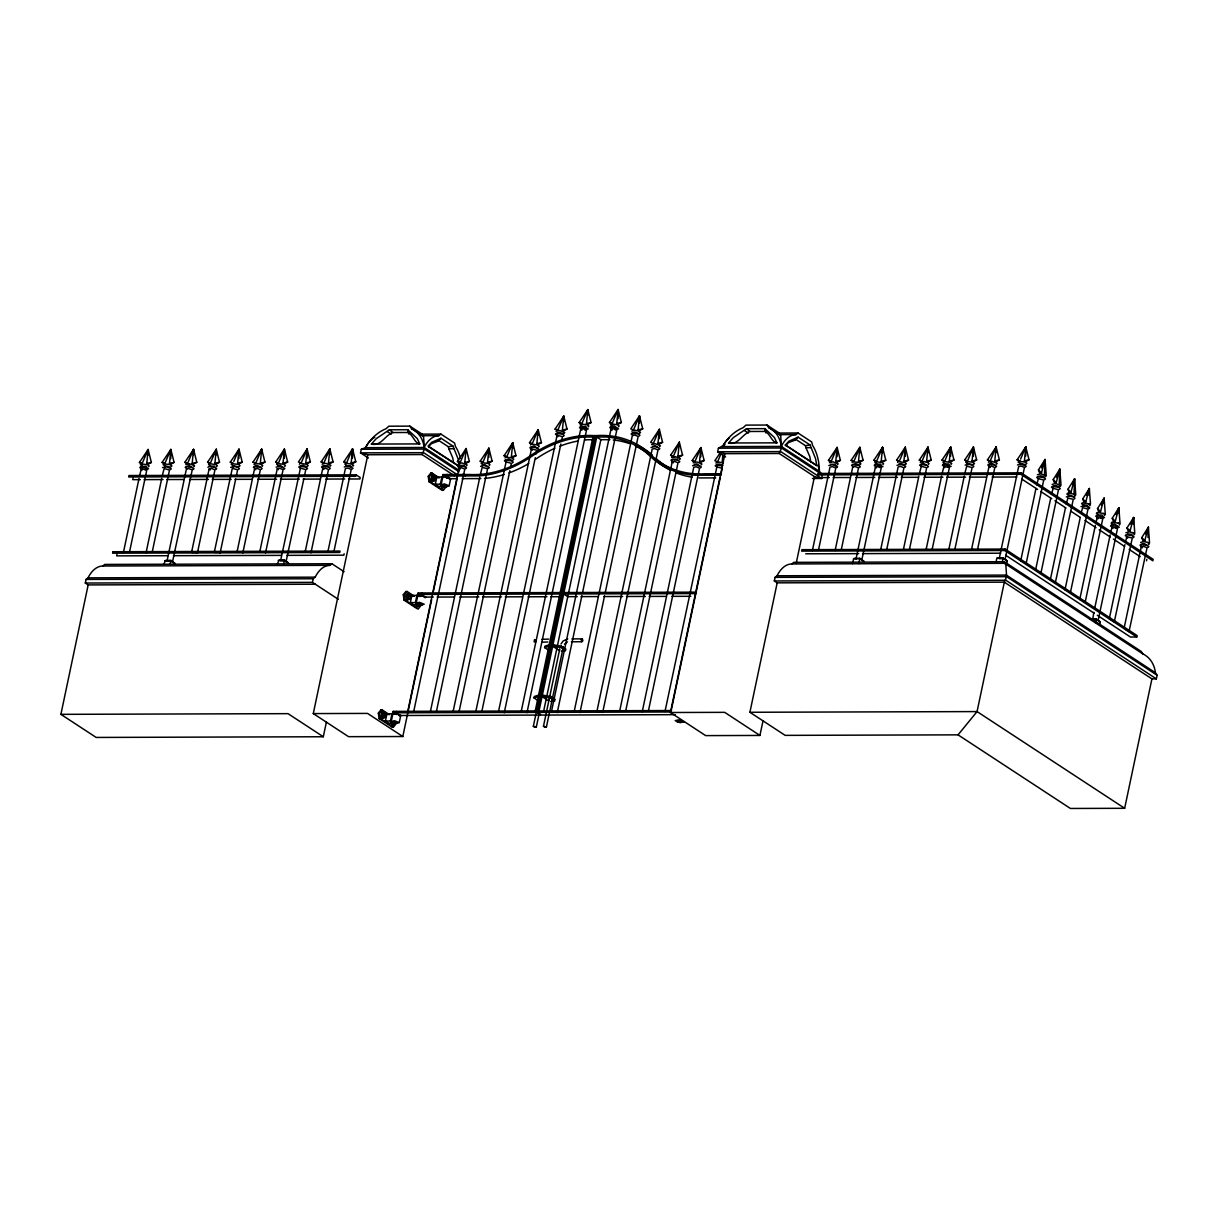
<?xml version="1.0" encoding="UTF-8"?>
<svg xmlns="http://www.w3.org/2000/svg" width="1218" height="1218" viewBox="0 0 1218 1218"><rect width="100%" height="100%" fill="white"/><g stroke="black" fill="none" stroke-linecap="round" stroke-linejoin="round"><path stroke-width="1.5" d="M148.078 455.06L148.124 449.518L139.415 462.475L142.08 463.693M170.764 458.684L170.84 449.442L162.131 462.398L164.795 463.632M193.51 454.923L193.555 449.381L184.847 462.338L188.836 464.165M216.225 454.847L216.271 449.305L207.562 462.261L210.227 463.495M238.911 458.47L238.987 449.244L230.278 462.201L232.942 463.419M261.672 452.868L261.687 449.168L252.994 462.14L255.658 463.358M284.342 458.333L284.403 449.107L275.71 462.064L278.374 463.282M307.058 458.272L307.119 449.031L298.425 462.003L301.181 463.023L307.119 449.031L310.362 461.957L307.012 463.814L305.779 463.007L307.119 449.031L306.083 452.32M329.789 454.512L329.834 448.97L321.141 461.926L323.805 463.144M352.489 458.135L352.55 448.894L343.857 461.866L346.506 463.084M466.098 452.259L466.129 448.559L457.435 461.515L460.084 462.733M488.829 457.481L488.89 448.239L480.196 461.196L482.861 462.414M512.702 448.3L512.748 442.758L504.054 455.73L506.703 456.948M538.143 435.283L538.189 429.741L529.495 442.697L532.159 443.915M563.721 421.656L563.767 416.114L555.058 429.086L557.722 430.304M587.792 415.171L587.837 409.629L579.129 422.585L581.793 423.818M618.044 418.779L618.12 409.537L609.426 422.494L612.075 423.727M639.42 423.285L639.48 415.886L630.787 428.858L633.527 429.878L639.48 415.886L642.723 428.812L639.359 430.67L638.125 429.863L639.48 415.886L638.43 419.175M659.273 438.617L659.334 429.375L650.64 442.332L653.396 443.352L659.334 429.375L662.577 442.301L659.227 444.159L657.994 443.337L659.334 429.375L658.299 432.664M679.294 445.955L679.324 442.271L670.631 455.227L674.605 457.054L670.631 455.227M700.822 456.841L700.898 447.6L692.205 460.556L694.854 461.789M837.055 456.674L837.131 447.448L828.438 460.404L831.087 461.622M859.801 452.913L859.847 447.371L851.154 460.343L853.803 461.561M882.517 452.852L882.563 447.31L873.869 460.267L876.518 461.485M905.202 456.476L905.279 447.234L896.585 460.206L899.234 461.424M927.949 452.715L927.994 447.173L919.301 460.13L923.274 461.957M950.634 456.339L950.71 447.097L942.001 460.069L944.666 461.287M973.349 456.278L973.426 447.036L964.717 459.993L967.381 461.211M996.096 452.502L996.141 446.96L987.433 459.932L991.422 461.759L987.433 459.932M1025.723 456.111L1025.784 446.884L1017.091 459.841L1019.755 461.059M419.784 443.915C414.546 443.398 413.206 434.598 407.71 432.497L407.802 429.726L389.379 429.787L376.149 438.724L371.399 444.068L419.784 443.915L417.287 438.602L407.802 429.726M776.917 442.85C771.679 442.317 770.324 433.532 764.843 431.431L764.934 428.66L746.512 428.706L733.266 437.658L728.531 442.987L776.917 442.85L774.42 437.536L764.934 428.66M1089.075 495.345L1089.334 488.525L1082.726 498.923L1083.868 501.923L1085.771 501.923L1089.334 488.525L1090.491 504.008L1088.755 503.871M1103.904 503.308L1104.102 498.192L1097.494 508.591L1098.621 511.59L1100.524 511.59L1104.102 498.192L1105.244 513.676L1103.508 513.539M1118.657 512.976L1118.855 507.86L1112.247 518.259L1113.374 521.258L1115.292 521.258L1118.855 507.86L1120.012 523.344L1118.276 523.222M1133.349 524.349L1133.623 517.528L1127.015 527.927L1128.142 530.941L1130.045 530.926L1133.623 517.528L1134.765 533.012L1133.029 532.89M1147.98 537.442L1148.376 527.196L1141.768 537.61L1142.895 540.609L1144.798 540.609L1148.376 527.196L1149.533 542.695L1147.798 542.558M146.769 463.479L148.124 449.518L151.367 462.444L148.002 464.286L146.769 463.479L151.367 462.444M169.485 463.419L170.84 449.442L174.083 462.368L170.718 464.225L169.485 463.419L174.083 462.368M192.2 463.342L193.555 449.381L196.798 462.307L193.434 464.149L192.2 463.342L196.798 462.307M214.916 463.282L216.271 449.305L219.514 462.231L216.149 464.088L214.916 463.282L219.514 462.231M237.632 463.205L238.987 449.244L242.23 462.17L238.865 464.012L237.632 463.205L242.23 462.17M260.347 463.144L261.687 449.168L264.945 462.094L261.581 463.951L260.347 463.144L264.945 462.094M283.063 463.068L284.403 449.107L287.646 462.033L284.296 463.875L283.063 463.068L287.646 462.033M328.495 462.931L329.834 448.97L333.077 461.896L329.728 463.754L328.495 462.931L333.077 461.896M351.195 462.87L352.55 448.894L355.793 461.82L352.444 463.677L351.195 462.87L355.793 461.82M464.774 462.52L466.129 448.559L469.372 461.485L466.007 463.342L464.774 462.52L469.372 461.485M487.55 462.201L488.89 448.239L492.133 461.165L488.783 463.023L487.55 462.201L492.133 461.165M511.393 456.735L512.748 442.758L515.99 455.684L512.641 457.542L511.393 456.735L515.99 455.684M536.849 443.702L538.189 429.741L541.431 442.667L538.082 444.524L536.849 443.702L541.431 442.667M562.411 430.091L563.767 416.114L567.009 429.041L563.645 430.898L562.411 430.091L567.009 429.041M586.482 423.605L587.837 409.629L591.08 422.555L587.715 424.412L586.482 423.605L591.08 422.555M616.765 423.514L618.12 409.537L621.363 422.463L617.998 424.321L616.765 423.514L621.363 422.463M677.969 456.232L679.324 442.271L682.567 455.182L679.202 457.039L677.969 456.232L682.567 455.182M699.543 461.576L700.898 447.6L704.141 460.526L700.792 462.383L699.543 461.576L704.141 460.526M722.883 454.771L722.213 461.759L723.446 462.566M835.776 461.409L837.131 447.448L840.374 460.374L837.025 462.216L835.776 461.409L840.374 460.374M858.492 461.348L859.847 447.371L863.09 460.297L859.741 462.155L858.492 461.348L863.09 460.297M881.208 461.272L882.563 447.31L885.806 460.237L882.456 462.079L881.208 461.272L885.806 460.237M903.923 461.211L905.279 447.234L908.521 460.16L905.157 462.018L903.923 461.211L908.521 460.16M926.639 461.135L927.994 447.173L931.237 460.099L927.872 461.942L926.639 461.135L931.237 460.099M949.355 461.074L950.71 447.097L953.953 460.023L950.588 461.881L949.355 461.074L953.953 460.023M972.071 460.998L973.426 447.036L976.669 459.962L973.304 461.82L972.071 460.998L976.669 459.962M994.786 460.937L996.141 446.96L999.384 459.886L996.019 461.744L994.786 460.937L999.384 459.886M1024.445 460.846L1025.784 446.884L1029.043 459.795L1025.678 461.652L1024.445 460.846L1029.043 459.795M408.73 434.019L409.065 431.614M765.848 432.938L766.198 430.548M1044.511 462.916L1045.059 459.506L1038.452 469.904L1039.578 472.904L1041.481 472.904L1045.059 459.506L1046.216 474.99L1044.481 474.853L1045.059 459.506L1041.634 467.879M1058.99 474.289L1059.812 469.174L1053.22 479.572L1054.346 482.587L1056.25 482.572L1059.812 469.174L1060.969 484.657L1059.234 484.536L1059.812 469.174L1056.402 477.547M1073.743 483.972L1074.58 478.841L1067.973 489.24L1069.1 492.255L1071.003 492.239L1074.58 478.841L1075.738 494.325L1073.987 494.204L1074.58 478.841L1072.525 483.866M1088.785 491.935L1089.334 488.525L1086.593 495.224M1103.538 501.603L1104.102 498.192L1101.361 504.891M1118.307 511.271L1118.855 507.86L1116.114 514.559M1133.06 520.939L1133.623 517.528L1130.883 524.227M1147.828 530.622L1148.376 527.196L1145.636 533.91M315.325 584.229L88.168 584.914L85.306 583.026L86.067 579.433L88.046 577.85A34.622 19.716 89.8 0 1 102.799 566.02L104.778 564.421L331.92 563.751L344.07 571.699M326.424 721.969L323.303 736.753L96.161 737.438L60.9 714.342L88.168 584.914M116.989 554.434L116.684 555.865L167.795 555.712M133.051 478.217L132.747 479.648L140.329 479.633M123.383 552.652L139.004 478.522M139.796 474.807L141.44 468.671L146.799 470.041L129.61 551.602M161.72 478.446L146.099 552.591L148.474 551.998M162.512 474.746L164.141 468.595L169.515 469.981L152.326 551.526M163.897 564.086L165.541 560.417L170.84 560.402L174.996 563.447L170.901 560.767L164.582 560.782M170.2 564.071L170.84 560.402M169.378 560.554L167.003 561.148L186.384 469.113L188.76 468.534L192.231 469.904L172.362 562.518M197.362 553.246L214.947 469.844L211.475 468.458L209.1 469.037L191.53 552.454L196.128 552.439M220.077 553.17L235.698 479.039M236.475 475.324L237.647 469.767L232.288 468.397L214.246 552.378L218.844 552.363M242.793 553.109L260.363 469.706L256.907 468.321L254.532 468.9L236.962 552.317L241.56 552.302M265.509 553.033L283.078 469.63L279.622 468.26L277.247 468.839L259.678 552.241L264.276 552.226M277.46 563.751L279.12 560.082L284.418 560.067L288.575 563.112L284.464 560.417L278.161 560.447M283.779 563.736L284.418 560.067M303.861 478.765L285.925 562.183M304.637 475.081L305.794 469.569L300.435 468.199L280.566 560.798L285.164 560.782M310.94 552.911L328.51 469.493L325.054 468.123L322.679 468.702L305.109 552.104L309.692 552.089M338.315 599.302L312.447 582.356L313.209 578.763L315.188 577.165A34.622 19.716 89.8 0 1 329.941 565.335L331.92 563.751M327.825 552.043L345.394 468.641L347.769 468.047L351.226 469.432L334.036 550.978M459.079 470.376L424.153 447.493L365.522 447.676L361.304 449.275L360.543 452.868L368.43 458.029M356.098 474.837L355.793 476.284L128.651 476.969L128.956 475.522L356.098 474.837L360.208 477.532L359.904 478.963L348.546 479.009M344.146 553.748L343.841 555.18L287.052 555.362M431.644 599.698L402.808 736.525L348.546 736.677L313.285 713.581L367.836 454.74L422.098 454.573L454.284 475.659M381.965 715.651L382.422 713.489L384.979 713.109L385.36 717.037L382.802 717.417L381.965 715.651L383.228 715.651L384.066 717.417M406.919 597.246L407.375 595.1L409.933 594.704L410.314 598.647L407.756 599.028L406.919 597.246L408.182 597.246L409.02 599.028M431.872 478.857L432.329 476.695L434.872 476.314L435.268 480.242L432.71 480.623L431.872 478.857L433.136 478.841L433.973 480.623M383.228 715.651L383.685 713.489L384.979 713.109M408.182 597.246L408.639 595.084L409.933 594.704M433.136 478.841L433.593 476.695L434.872 476.314M385.406 721.01L390.46 720.995L393.734 723.142L388.679 723.157L385.406 721.01L386.928 713.824L391.968 713.809L392.759 714.327L391.237 721.513L394.51 720.721L399.245 722.609L395.987 723.416L392.942 722.624M410.359 602.621L415.399 602.606L418.688 604.752L413.633 604.767L410.359 602.621L411.867 595.419L416.921 595.404L417.713 595.922L416.191 603.123L419.449 602.316L424.199 604.219L420.941 605.011L417.896 604.235M435.313 484.216L440.353 484.201L443.641 486.347L438.587 486.363L435.313 484.216L436.82 477.03L441.875 477.014L442.667 477.532L441.144 484.718L444.403 483.927L449.153 485.815L445.895 486.621L442.85 485.83M390.46 720.995L391.968 713.809M415.399 602.606L416.921 595.404M440.353 484.201L441.875 477.014M419.936 596.576L417.485 594.963L418.231 592.983L560.189 592.557M393.277 711.373L392.531 713.352L393.277 711.373L535.235 710.947L540.305 715.073L398.956 715.499M417.485 594.963L418.231 592.983M443.169 474.578L442.423 476.558L443.169 474.578L469.676 474.502A112.117 86.28 -56.8 0 0 531.474 455.03A112.117 86.28 -56.8 0 1 593.273 435.572L594.536 435.572L536.194 712.393L392.972 712.819M399.245 722.609L400.768 715.423L396.017 713.52L392.759 714.327M449.153 485.815L450.675 478.628L445.925 476.725L442.667 477.532M407.558 712.271L458.973 468.291L461.348 467.712L464.804 469.082L413.77 711.221M433.197 592.298L457.359 477.669M479.785 477.228L430.259 712.21L432.649 711.632M480.562 473.528L482.206 467.392L487.565 468.763L436.486 711.16M459.201 711.084L509.87 470.696M510.646 466.996L511.423 463.297L506.064 461.926L452.974 712.134L455.349 711.556M536.087 453.964L536.864 450.264L531.505 448.894L475.69 712.073L480.288 712.058M481.917 711.023L535.311 457.663M561.65 440.353L562.442 436.653L557.083 435.283L498.406 711.997L503.004 711.997M504.237 712.804L560.874 444.068M526.952 712.728L586.513 430.167L583.041 428.782L580.666 429.36L521.121 711.936L525.719 711.921M537.016 699.908L534.017 697.929L534.321 696.498L538.569 695.128M549.135 650.564L544.613 647.595L544.918 646.164L549.181 644.809M535.235 710.947L592.968 437.003L594.536 435.572M539.026 714.205L536.331 727.024L534.626 727.085L533.347 726.324L536.042 713.52M721.437 473.741L704.4 473.802A112.117 86.28 -56.8 0 1 650.732 454.679A112.117 86.28 -56.8 0 0 597.064 435.557L595.8 435.557L537.458 712.378L541.568 715.073L675.366 714.661M671.27 711.982L537.458 712.378L539.026 710.947L596.759 437.003L595.8 435.557M543.502 711.83L546.456 697.807M546.836 695.996L557.068 647.474M557.448 645.662L568.075 595.237M568.471 593.379L600.855 439.683L596.759 437.003L605.803 436.988A112.985 86.95 -56.8 0 1 649.803 455.897A115.862 89.158 -56.8 0 0 694.884 475.233L721.132 475.187M548.922 699.421L548.618 700.852L542.056 696.559L550.414 697.884L554.921 700.837L550.703 701.385M559.534 649.087L559.229 650.534L552.668 646.225L561.026 647.55L564.025 649.529M563.371 646.56L546.41 727.024L544.629 727.024L543.472 726.263L559.671 649.331M550.414 697.884L550.719 696.452L542.36 695.128M561.026 647.55L561.331 646.119L552.972 644.794L555.697 646.575M582.706 591.811L616.795 430.076L613.339 428.69L610.964 429.269L551.404 711.845L556.002 711.83M565.533 650.503L565.837 649.072L561.331 646.119M557.25 712.637L581.93 595.526M579.966 712.576L604.57 595.815M605.346 592.1L638.156 436.425L634.7 435.039L632.325 435.633L574.12 711.784L578.717 711.769M602.666 712.5L658.009 449.914L654.553 448.529L652.178 449.107L596.835 711.708L601.433 711.693M619.947 709.789L672.169 462.003L674.544 461.409L678 462.794L625.778 710.581M642.267 711.571L693.742 467.331L696.117 466.753L699.574 468.138L648.494 710.52M724.954 444.6L718.422 448.194L717.676 451.787L725.563 456.963M664.982 711.51L716.869 466.936L722.228 468.321L721.071 473.863M763.047 720.66L759.925 735.444L705.664 735.611L670.418 712.5L724.954 453.659L779.216 453.492L814.477 476.603L821.769 478.476L780.768 451.604L717.676 451.787L724.954 453.659M671.209 710.459L720.28 477.563M774.313 580.971L775.074 577.362L777.054 575.779A34.622 19.716 89.8 0 1 791.807 563.949L793.786 562.351L1004.317 561.726L1141.114 651.356L1142.819 653.899A34.622 26.644 -56.8 0 1 1155.41 672.732L1157.1 675.274L1156.339 678.868L1151.924 678.883L1004.332 582.158L777.191 582.843L774.313 580.971L1005.885 580.27L1156.339 678.868M1151.924 678.883L1124.656 808.295L1070.394 808.463L958.048 734.85L785.168 735.367L749.907 712.271L777.191 582.843M796.161 563.492L814.477 476.603M822.074 476.147L821.769 477.578L829.336 477.563M812.391 550.582L829.976 467.179L832.351 466.601L835.807 467.971L818.618 549.531M835.106 550.521L852.691 467.103L855.066 466.524L858.523 467.91L841.333 549.455M852.554 563.675L853.605 558.712L854.549 558.346L859.847 558.331L864.004 561.376L859.908 558.697L853.605 558.712M856.01 559.077L875.407 467.042L877.782 466.464L881.238 467.834L861.842 559.869M858.857 563.66L859.847 558.331M880.538 550.384L898.123 466.966L900.498 466.387L903.954 467.773L886.765 549.318M903.254 550.308L918.874 476.177M919.666 472.462L921.31 466.327L926.67 467.697L909.481 549.257M925.969 550.247L941.59 476.101M942.382 472.401L944.026 466.266L949.385 467.636L932.196 549.181M964.306 476.04L948.685 550.171L951.06 549.592M965.098 472.325L966.727 466.189L972.101 467.56L954.912 549.12M977.628 549.044L994.817 467.499L991.345 466.113L988.97 466.707L971.401 550.11L973.776 549.516M996.126 561.589L996.826 558.286L1003.084 557.905L1007.24 560.95L1006.54 564.254M1002.444 561.574L1003.084 557.905M1004.774 550.506L1005.078 549.059L801.901 549.668L801.611 551.115L1004.774 550.506L1136.79 636.999L1137.094 635.568L1005.078 549.059M1020.836 474.289L1021.141 472.843L817.963 473.452L817.659 474.898L1020.836 474.289L1152.852 560.782L1153.157 559.351L1021.141 472.843M1005.078 559.443L1024.46 467.407L1021.004 466.022L1018.629 466.616L999.232 558.651L1003.83 558.636M1020.714 560.782L1035.955 488.509M1036.731 484.794L1038.375 478.659L1043.735 480.029L1026.165 563.447L1024.917 562.625M1035.863 568.608L1050.708 498.177M1051.484 494.462L1053.128 488.327L1058.488 489.712L1040.918 573.115L1039.685 572.308M1050.632 578.276L1065.461 507.845M1066.252 504.145L1067.897 498.01L1073.256 499.38L1055.199 583.361M1064.989 589.801L1080.229 517.513M1081.401 511.956L1082.65 507.678L1088.009 509.048L1070.439 592.45L1069.206 591.644M1079.757 599.469L1095.378 525.339M1096.154 521.624L1097.403 517.346L1102.777 518.716L1085.192 602.118L1083.959 601.311M1093.855 612.258L1092.774 619.048M1094.632 608.589L1110.146 534.961M1110.923 531.276L1112.171 527.013L1117.53 528.384L1098.134 620.419M1095.5 622.55L1096.154 618.896L1089.897 619.262L1096.2 619.246L1100.296 621.941L1099.61 625.245M1109.278 618.82L1124.899 544.674M1125.676 540.975L1126.924 536.681L1132.283 538.067L1114.242 622.048M1124.031 628.488L1141.22 546.943L1143.595 546.349L1147.052 547.735L1128.995 631.716M1146.534 560.813L1146.838 559.366M147.073 452.807L148.124 449.518L142.171 463.495L139.415 462.475M169.272 454.375L170.84 449.442L164.887 463.434L162.131 462.398M192.505 452.67L193.555 449.381L187.602 463.358L184.847 462.338M214.688 454.238L216.271 449.305L210.318 463.297L207.562 462.261M237.936 452.533L238.987 449.244L233.78 461.47M260.652 452.457L261.687 449.168L255.75 463.16L252.994 462.14M282.835 454.04L284.403 449.107L278.465 463.084L275.71 462.064M328.799 452.259L329.834 448.97L323.897 462.947L321.141 461.926M351.5 452.183L352.55 448.894L346.612 462.886L343.857 461.866M465.078 451.848L466.129 448.559L460.176 462.536L457.435 461.515M487.322 453.172L488.89 448.239L482.952 462.216L480.196 461.196M511.697 446.047L512.748 442.758L506.795 456.75L504.054 455.73M537.153 433.029L538.189 429.741L532.251 443.717L529.495 442.697M562.716 419.403L563.767 416.114L557.814 430.106L555.058 429.086M586.787 412.917L587.837 409.629L581.884 423.605L579.129 422.585M617.069 412.826L618.12 409.537L612.167 423.514L609.426 422.494M678.274 445.56L679.324 442.271L673.371 456.248M699.848 450.888L700.898 447.6L694.945 461.576L692.205 460.556M836.081 450.736L837.131 447.448L831.178 461.424L828.438 460.404M858.797 450.66L859.847 447.371L853.894 461.363L851.154 460.343M881.512 450.599L882.563 447.31L876.61 461.287L873.869 460.267M904.228 450.523L905.279 447.234L899.326 461.226L896.585 460.206M926.944 450.462L927.994 447.173L922.041 461.15L919.301 460.13M949.142 452.03L950.71 447.097L944.757 461.089L942.001 460.069M971.857 451.969L973.426 447.036L967.473 461.013L964.717 459.993M995.091 450.249L996.141 446.96L990.188 460.952M1024.749 450.158L1025.784 446.884L1020.593 459.11M721.33 453.035L717.615 461.759L714.859 460.739L720.66 452.106M432.436 475.675L431.568 479.74L432.557 481.354M434.796 479.542L433.897 481.262L432.177 481.354L431.202 479.74L432.055 475.675L433.775 475.599L434.75 477.197M418.398 606.107L419.312 604.387M419.692 604.387L418.779 606.107L417.074 606.199L416.084 604.585M382.528 712.469L381.615 714.19L382.65 718.148M383.609 718.057L384.523 716.336M384.903 716.336L383.99 718.057L382.285 718.148L381.295 716.549L382.147 712.469L383.868 712.393L384.858 713.992M394.739 722.792L393.825 724.512L392.12 724.588L391.13 722.99M535.844 641.521L535.372 642.373L534.093 641.627L534.519 639.587L535.798 640.348M560.996 643.987L563.173 640.942L567.74 638.948M458.181 465.809L428.538 446.732L428.523 445.621L431.72 442.301L440.977 438.221L452.944 446.062L458.455 459.825L459.643 466.007M428.538 446.732L431.309 443.702L437.536 441.388L440.977 438.221M785.366 445.012L788.838 441.221L798.11 437.155L810.077 444.996L815.573 458.744L816.806 465.611L785.366 445.012L816.806 465.611M785.656 445.651L788.442 442.636L794.654 440.322L798.11 437.155M444.646 487.078L445.91 487.063L443.352 490.306L442.088 490.306L428.98 481.719L428.249 476.329L430.791 473.086L432.055 473.086L439.348 477.867M443.352 490.306L430.228 481.719L429.497 476.329L432.055 473.086M419.692 605.468L420.956 605.468L418.398 608.711L417.135 608.711L404.026 600.109L403.295 594.719L405.838 591.491L407.101 591.476L414.394 596.257M418.398 608.711L405.289 600.109L404.559 594.719L407.101 591.476M392.196 727.116L394.739 723.873L396.002 723.873L393.46 727.1L392.196 727.116L379.072 718.513L378.341 713.124L380.884 709.881L382.147 709.881L389.44 714.661M393.46 727.1L380.336 718.513L379.605 713.124L382.147 709.881M141.562 466.372L146.16 466.357L146.936 467.742M148.459 466.799L149.159 465.931L147.302 464.713L141.121 463.875L140.405 464.728L142.262 465.946M162.527 467.545L166.09 466.661L171.266 468.732L170.566 469.6M171.175 466.722L171.875 465.855L170.018 464.652L163.836 463.799L163.121 464.667L164.978 465.885M185.836 464.591L189.399 463.723L194.591 465.794L193.89 466.661M186.993 466.235L189.369 465.657L192.353 467.605M193.281 469.539L193.982 468.671L192.124 467.453L185.943 466.601L185.243 467.468L187.085 468.686M207.943 467.407L208.659 466.54L214.84 467.377L216.697 468.595L215.997 469.463M209.709 466.159L214.307 466.159L215.068 467.545M216.606 466.585L217.306 465.718L215.449 464.515L209.268 463.662L208.552 464.53L210.409 465.748M230.659 467.331L234.221 466.464L237.556 467.316L239.413 468.534L238.713 469.402M239.307 466.524L240.022 465.657L238.165 464.439L231.983 463.601L231.268 464.454L233.125 465.672M253.983 464.393L257.546 463.525L260.88 464.378L262.738 465.581L262.022 466.448M255.141 466.037L257.516 465.443L260.5 467.407M261.428 469.326L262.129 468.458L260.271 467.255L254.09 466.403L253.374 467.27L255.232 468.488M276.09 467.194L279.653 466.327L284.845 468.397L284.144 469.265M277.856 465.961L280.231 465.383L283.215 467.331M284.738 466.387L285.454 465.52L283.596 464.302L277.415 463.464L276.699 464.332L278.557 465.535M299.415 464.256L300.115 463.388L306.312 464.241L308.169 465.459L307.454 466.311M300.572 465.9L302.947 465.306L306.403 466.692M306.845 469.189L307.56 468.321L305.703 467.118L299.521 466.266L298.806 467.133L300.663 468.351M322.131 464.195L325.693 463.312L330.885 465.383L330.169 466.25M323.288 465.824L327.886 465.809L328.647 467.194M329.56 469.128L330.276 468.26L328.418 467.042L322.237 466.205L321.522 467.057L323.379 468.275M344.237 466.996L347.8 466.129L352.992 468.184L352.276 469.052M346.003 465.763L350.601 465.748L351.363 467.133M352.885 466.174L353.601 465.322L351.743 464.104L345.547 463.251L344.846 464.119L346.704 465.337M422.098 454.573L424.397 449.077L423.559 436.501L411.562 428.66L409.872 426.133L388.831 426.193L386.076 428.736A34.622 26.644 -56.8 0 0 365.522 447.676A34.622 19.716 89.8 0 1 374.763 437.247M458.425 463.784L461.987 462.901L467.164 464.971L466.464 465.839M459.567 465.413L464.165 465.398L464.941 466.783M450.021 479.42L450.675 478.628M465.855 468.717L466.555 467.849L464.713 466.631L458.516 465.794L457.816 466.661L459.673 467.864M480.577 466.342L484.14 465.459L489.331 467.529L488.616 468.397M482.343 465.093L484.718 464.515L487.702 466.464M489.225 465.52L489.94 464.652L488.083 463.434L481.886 462.596L481.186 463.464L483.044 464.682M505.044 457.983L505.744 457.115L511.941 457.968L513.783 459.186L513.082 460.054M506.201 459.628L508.576 459.034L512.032 460.419M512.474 462.916L513.189 462.064L511.332 460.846L505.135 459.993L504.435 460.861L506.292 462.079M530.485 444.966L531.185 444.098L537.382 444.935L539.239 446.153L538.523 447.021M531.642 446.595L534.017 446.016L537.001 447.965M417.713 595.922L420.971 595.13L425.721 597.018L425.067 597.81M537.914 449.899L538.63 449.031L536.773 447.813L530.591 446.976L529.876 447.843L531.733 449.046M556.047 431.339L559.625 430.472L564.802 432.542L564.101 433.395M557.205 432.984L559.58 432.39L563.051 433.775M563.492 436.272L564.193 435.405L562.351 434.202L556.154 433.349L555.454 434.217L557.311 435.435M581.275 426.483L585.873 426.467L586.634 427.868M588.172 426.909L588.873 426.041L587.015 424.823L580.834 423.986L580.118 424.854L581.976 426.072M611.558 426.391L613.933 425.813L616.932 427.777M618.455 426.818L619.155 425.95L617.298 424.732L611.116 423.894L610.416 424.762L612.258 425.98M631.777 431.111L635.339 430.243L638.658 431.096L640.516 432.314L639.815 433.166M400.113 716.214L400.768 715.423M632.918 432.755L635.309 432.162L638.765 433.547M639.206 436.044L639.922 435.176L638.065 433.973L631.868 433.121L631.168 433.989L633.025 435.207M651.63 444.6L655.193 443.717L660.384 445.788L659.669 446.656M651.021 447.478L654.584 446.595L657.918 447.448L659.775 448.666L659.06 449.533M652.787 446.23L655.162 445.651L658.146 447.615M671.62 457.481L675.183 456.613L680.36 458.684L679.659 459.551M672.762 459.125L677.36 459.11L678.137 460.495M679.05 462.429L679.751 461.561L677.908 460.343L671.712 459.49L671.011 460.358L672.869 461.576M693.194 462.825L696.757 461.942L701.933 464.012L701.233 464.88M692.585 465.702L696.148 464.819L701.34 466.89L700.624 467.758M694.351 464.454L696.726 463.875L699.711 465.839M715.849 463.007L719.412 462.124L722.746 462.992M717.006 464.637L719.381 464.058L722.837 465.443M779.216 453.492L781.53 448.011L780.692 435.435L768.695 427.594L766.99 425.052L745.964 425.112L743.193 427.67A34.622 26.644 -56.8 0 0 722.639 446.595L781.286 446.427L819.379 471.381L822.531 474.868L781.53 448.011L718.422 448.194M829.428 462.657L832.99 461.789L838.182 463.86L837.466 464.728M828.819 465.535L832.381 464.667L837.573 466.738L836.857 467.605M830.585 464.302L835.183 464.286L835.944 465.672M852.143 462.596L852.844 461.729L859.04 462.581L860.882 463.784L860.182 464.652M853.3 464.241L855.675 463.647L859.132 465.032M859.573 467.529L860.289 466.661L858.431 465.459L852.235 464.606L851.534 465.474L853.392 466.692M876.016 464.165L880.599 464.149L881.375 465.535M882.898 464.591L883.598 463.723L881.756 462.505L875.559 461.668L874.859 462.52L876.716 463.738M683.191 721.756L679.918 722.563L675.183 720.66L678.441 719.868L681.486 720.645M897.575 462.459L898.275 461.592L904.456 462.444L906.314 463.662L905.613 464.515M896.966 465.337L900.528 464.454L903.863 465.322L905.72 466.524L905.004 467.392M898.717 464.104L901.107 463.51L904.563 464.895M920.29 462.398L923.853 461.515L927.172 462.368L929.03 463.586L928.329 464.454M921.432 464.028L923.807 463.449L926.807 465.398M927.72 467.331L928.42 466.464L926.578 465.246L920.382 464.408L919.681 465.261L921.539 466.479M944.148 463.967L948.746 463.951L949.522 465.337M951.045 464.378L951.745 463.525L949.888 462.307L943.706 461.455L942.991 462.322L944.848 463.54M965.113 465.124L968.675 464.256L971.994 465.109L973.852 466.327L973.152 467.194M973.761 464.317L974.461 463.449L972.603 462.231L966.422 461.394L965.707 462.261L967.564 463.464M988.422 462.185L991.985 461.317L997.177 463.388L996.476 464.241M989.579 463.83L991.954 463.236L994.939 465.2M995.867 467.118L996.568 466.25L994.71 465.048L988.529 464.195L987.828 465.063L989.671 466.281M1017.472 464.971L1021.034 464.104L1026.226 466.174L1025.526 467.042M1026.119 464.165L1026.835 463.297L1024.977 462.079L1018.796 461.226L1018.081 462.094L1019.938 463.312M1037.355 474.731L1040.918 473.848L1046.095 475.918L1045.394 476.786M1038.512 476.36L1040.888 475.781L1044.344 477.151M1044.785 479.664L1045.501 478.796L1043.643 477.578L1037.447 476.74L1036.746 477.593L1038.604 478.811M1052.108 484.399L1055.671 483.516L1060.863 485.586L1060.147 486.454M1053.265 486.028L1055.641 485.449L1059.097 486.835M1059.553 489.331L1060.254 488.464L1058.396 487.246L1052.215 486.408L1051.499 487.276L1053.357 488.494M1066.268 496.944L1069.83 496.061L1073.165 496.929L1075.022 498.132L1074.306 498.999M1074.915 496.122L1075.616 495.269L1073.758 494.051L1067.577 493.199L1066.877 494.066L1068.719 495.284M1081.021 506.612L1084.583 505.744L1089.775 507.815L1089.059 508.682M1088.146 506.749L1087.385 505.363L1083.259 504.8L1084.02 506.186M1089.668 505.805L1090.384 504.937L1088.527 503.719L1082.33 502.867L1081.63 503.734L1083.487 504.952M1097.54 515.047L1102.138 515.031L1102.899 516.417M1104.437 515.473L1105.137 514.605L1103.28 513.387L1097.098 512.55L1096.383 513.402L1098.24 514.62M1112.308 524.714L1114.683 524.136L1117.667 526.1M1119.19 525.141L1119.905 524.273L1118.048 523.055L1111.851 522.217L1111.151 523.085L1113.008 524.303M958.048 734.85L977.064 711.586L1004.332 582.158L1006.631 576.677L1005.794 564.101L1004.561 563.31L791.807 563.949M1125.904 532.753L1129.467 531.885L1132.801 532.738L1134.658 533.941L1133.958 534.809M1132.42 535.768L1131.659 534.382L1127.533 533.819M1133.349 537.686L1134.049 536.818L1132.192 535.6L1126.011 534.763L1125.295 535.631L1127.152 536.849M1140.672 542.421L1144.235 541.553L1147.554 542.406L1149.411 543.624L1148.711 544.492M1141.829 544.065L1144.204 543.472L1147.189 545.436M1148.102 547.354L1148.818 546.501L1146.96 545.283L1140.764 544.431L1140.063 545.299L1141.921 546.517M564.436 644.124L567.421 641.916M437.536 441.388L439.5 439.409M794.654 440.322L796.618 438.343M371.399 444.068C380.99 446.625 384.812 435.252 392.972 432.542L407.71 432.497M728.531 442.987C738.108 445.544 741.929 434.187 750.105 431.476L764.843 431.431M411.562 428.66A34.622 26.644 -56.8 0 1 424.153 447.493A34.622 19.716 89.8 0 1 438.906 435.663L440.886 434.08L454.558 443.032L455.471 446.519A34.622 19.716 89.8 0 1 460.45 458.212M768.695 427.594A34.622 26.644 -56.8 0 1 781.286 446.427A34.622 19.716 89.8 0 1 796.024 434.598L798.018 432.999L811.675 441.951L812.589 445.453A34.622 19.716 89.8 0 1 819.379 471.381A34.622 26.644 -56.8 0 0 817.963 465.261M448.057 475.72L447.417 474.487L445.864 474.837L448.681 475.568M544.613 647.595L548.876 646.24M534.017 697.929L538.265 696.574M533.347 726.324L536.331 727.024M442.545 487.078L445.103 486.698L442.545 487.078L441.708 485.297M407.756 599.028L409.05 598.647M382.802 717.417L385.36 717.037M421.535 593.09L423.103 594.11M396.581 711.479L398.149 712.515M543.472 726.263L546.41 727.024M305.779 463.007L310.362 461.957M638.125 429.863L642.723 428.812M657.994 443.337L662.577 442.301M438.724 440.444L448.3 446.717L452.944 446.062M795.841 439.378L805.418 445.651L810.077 444.996M443.733 487.718L442.012 487.794L441.038 486.195M408.944 599.667L407.223 599.743L406.188 595.8L407.101 594.079L408.441 593.988L409.415 595.602M582.356 638.871L581.23 639.77L581.747 641.749L582.874 640.851L582.356 638.871L571.881 638.902M541.919 639.328L548.587 639.115M542.177 642.175L547.826 641.993M448.3 446.717L448.833 448.803L453.629 448.681M805.418 445.651L805.966 447.737L810.746 447.6M583.909 437.064L592.968 437.003M593.455 439.713L588.02 439.744A112.985 86.95 -56.8 0 0 584.533 440.048M480.851 478.583L462.109 478.659M584.701 429.802L588.264 428.919L580.225 426.863L579.509 427.731L581.367 428.949M614.983 429.71L618.546 428.827L610.507 426.772L609.807 427.64L611.664 428.858M409.872 426.133L422.083 434.126L440.886 434.08M766.99 425.052L779.216 433.06L798.018 432.999M438.906 435.663L422.326 435.724L422.083 434.126M796.024 434.598L779.459 434.643L779.216 433.06M361.304 449.275L424.397 449.077L459.095 471.808M144.988 469.676L148.55 468.808L140.512 466.738L139.811 467.605L141.669 468.823M879.442 467.468L883.004 466.601L874.95 464.545L874.25 465.398L876.107 466.616M947.574 467.27L951.136 466.387L943.097 464.332L942.397 465.2L944.255 466.418M442.88 476.025L478.583 475.888A115.862 89.158 -56.8 0 0 531.885 456.248A112.985 86.95 -56.8 0 1 583.909 437.049M428.249 476.329L429.497 476.329M432.329 476.695L433.593 476.695M144.105 479.618L163.045 479.557M166.82 479.542L183.857 479.496M189.536 479.481L208.461 479.42M212.252 479.405L231.176 479.359M234.967 479.344L252.004 479.298M257.683 479.283L276.608 479.222M280.399 479.207L299.323 479.146M303.115 479.146L320.151 479.085M325.83 479.07L344.755 479.009M448.863 478.704L456.43 478.674M715.758 477.898L698.98 477.928M833.127 477.547L850.164 477.502M855.843 477.486L874.768 477.426M878.559 477.41L897.483 477.349M901.259 477.349L918.296 477.289M923.975 477.273L942.915 477.212M946.69 477.212L965.63 477.151M969.406 477.136L986.443 477.091M992.122 477.075L1016.725 476.999M812.482 478.491L821.769 478.476M434.004 480.242L435.268 480.242M428.98 481.719L430.228 481.719M1100.965 518.35L1104.528 517.483L1096.489 515.427L1095.789 516.28L1097.631 517.498M1115.734 528.033L1119.296 527.15L1111.242 525.095L1110.542 525.963L1112.399 527.166M123.855 552.074L125.758 552.074M881.01 549.805L882.913 549.79M903.726 549.729L905.629 549.729M926.441 549.668L928.344 549.653M173.474 555.697L281.373 555.378M805.707 553.794L858.705 553.642M862.496 553.627L1000.678 553.216M996.826 558.286L1003.145 558.27L1007.24 560.95M102.799 566.02L329.941 565.335M88.046 577.85L315.188 577.165M777.054 575.779L1006.388 575.094L1155.41 672.732M86.067 579.433L313.209 578.763M775.074 577.362L1006.631 576.677L1157.1 675.274M85.306 583.026L312.447 582.356M563.98 592.542L696.483 592.146M417.926 594.414L559.884 593.988M696.178 593.577L563.675 593.988L567.771 596.668L577.241 596.637M403.295 594.719L404.559 594.719M407.375 595.1L408.639 595.084M409.507 596.485L410.771 596.485M423.91 597.094L433.38 597.064M437.171 597.064L454.207 597.003M459.886 596.987L478.811 596.942M482.602 596.927L501.527 596.866M505.303 596.85L522.339 596.805M528.018 596.79L546.958 596.729M550.734 596.713L560.204 596.683M581.032 596.622L598.068 596.576M603.732 596.561L622.672 596.5M626.448 596.485L645.388 596.439M649.164 596.424L666.2 596.378M671.879 596.348L690.819 596.302M404.026 600.109L405.289 600.109M1136.79 636.999L1130.471 637.029L1097.311 615.288M571.394 641.779L581.747 641.749M561.3 651.067L565.091 651.051M539.026 710.947L671.529 710.536M408.03 711.693L409.933 711.693M378.341 713.124L379.605 713.124M60.9 714.342L288.042 713.657L323.303 736.753M313.285 713.581L367.547 713.413L402.808 736.525M382.422 713.489L383.685 713.489M670.418 712.5L724.68 712.347L759.925 735.444M749.907 712.271L977.064 711.586L1124.656 808.295M379.072 718.513L380.336 718.513M600.855 439.683L609.898 439.683M446.488 474.685L448.483 475.203M445.59 476.558L449.031 477.928L446.351 477.928M446.032 476.847L448.224 477.715L446.519 477.73M722.137 465.855L715.956 465.017L715.24 465.885L717.097 467.103M1111.258 620.084L1114.714 621.469M1126.011 629.767L1129.467 631.137M367.836 454.74L360.543 452.868L423.636 452.67L458.333 475.416M1017.091 459.841L1019.847 460.861M230.278 462.201L233.034 463.221M446.062 475.203L446.976 475.568M421.398 596.333L419.662 595.191L424.077 596.318M396.611 714.524L395.5 713.794L398.332 714.509M744.442 430.609L748.446 432.999M387.324 431.69L391.328 434.065M1025.069 464.53L1019.71 463.16L1020.471 464.545M1073.865 496.502L1068.49 495.132L1069.267 496.518M1096.931 517.924L1098.179 518.731M1111.699 527.592L1112.932 528.399M1126.452 537.26L1127.701 538.082M1141.22 546.943L1142.454 547.75M1021.78 479.055L1037.569 489.408M1040.735 491.478L1051.789 498.725M1054.94 500.796L1065.994 508.028M1070.744 511.134L1080.214 517.346M1084.949 520.451L1096.002 527.698M1099.169 529.769L1110.222 537.001M1113.374 539.072L1124.427 546.319M1129.162 549.425L1140.215 556.672M988.97 466.707L990.219 467.514M972.695 464.682L967.336 463.312L968.112 464.697M943.554 466.829L944.787 467.651M1054.438 581.976L1055.671 582.783M875.407 467.042L876.64 467.849M1005.718 555.271L1094.16 613.217M1096.154 618.896L1100.296 621.941M1142.819 653.899L1004.561 563.31L1004.317 561.726M672.169 462.003L673.402 462.81M610.964 429.269L612.197 430.091M580.666 429.36L581.915 430.167M556.611 435.846L557.844 436.668M531.033 449.472L532.266 450.279M428.249 446.077L458.105 465.657M458.973 468.291L460.206 469.097M430.791 473.086L438.084 477.867M322.679 468.702L323.912 469.509M680.695 720.127L683.983 722.274M277.247 468.839L278.48 469.646M254.532 468.9L255.765 469.722M238.256 466.89L232.897 465.52L233.658 466.905M410.207 594.354L413.13 596.257M209.1 469.037L210.349 469.859M550.719 696.452L555.225 699.406M170.109 467.103L164.75 465.733L165.526 467.118M140.968 469.25L142.202 470.057M380.884 709.881L388.177 714.661M746.512 428.706L750.105 431.476M389.379 429.787L392.972 432.542M1141.768 537.61L1144.798 540.609M1127.015 527.927L1130.045 530.926M1112.247 518.259L1115.292 521.258M1097.494 508.591L1100.524 511.59M1082.726 498.923L1085.771 501.923M1067.973 489.24L1071.003 492.239M1053.22 479.572L1056.25 482.572M1038.452 469.904L1041.481 472.904M463.297 473.619L465.398 475.949M441.418 486.195L442.393 487.794M433.395 475.599L434.369 477.197M416.465 604.585L417.439 606.199M409.796 595.602L408.822 593.988L407.482 594.079L406.629 598.145L407.604 599.743M391.511 722.99L392.5 724.588M399.123 714.722L395.683 713.352L395.028 714.159M805.966 447.737L809.818 456.643L810.807 462.14M448.833 448.803L452.7 457.724L453.69 463.205M442.971 485.297L443.809 487.078M433.623 476.314L434.461 478.095M528.719 463.586A115.862 89.158 -56.8 0 1 508.972 472.919M504.328 474.472A115.862 89.158 -56.8 0 1 484.475 478.43M535.996 458.942A112.985 86.95 -56.8 0 1 554.936 448.254M559.93 446.184A112.985 86.95 -56.8 0 1 577.53 441.099M722.639 446.595A34.622 19.716 89.8 0 1 729.293 437.886M636.512 444.722A112.117 86.28 -56.8 0 1 652.483 455.182M670.281 468.595A112.117 86.28 -56.8 0 1 655.984 458.47M692.129 477.182A115.862 89.158 -56.8 0 1 675.929 472.782M669.9 470.026A115.862 89.158 -56.8 0 1 655.101 459.704M635.324 445.955A112.985 86.95 -56.8 0 1 651.493 456.4M613.263 439.957A112.985 86.95 -56.8 0 1 629.31 443.535M112.893 551.739L112.589 553.185L339.746 552.5L340.035 551.054L112.893 551.739M418.885 605.087L417.591 605.468L420.149 605.087L418.885 605.087M393.947 723.492L392.653 723.873L395.195 723.492L393.947 723.492M443.763 485.175L443.108 485.997L447.204 486.545L443.763 485.175M421.078 595.237L423.27 596.12L421.078 595.237M418.809 603.58L418.155 604.387L422.25 604.95L418.809 603.58M393.871 721.969L393.201 722.792L397.312 723.355L393.871 721.969M677.802 721.117L677.132 721.939L681.243 722.487L677.802 721.117"/></g></svg>
